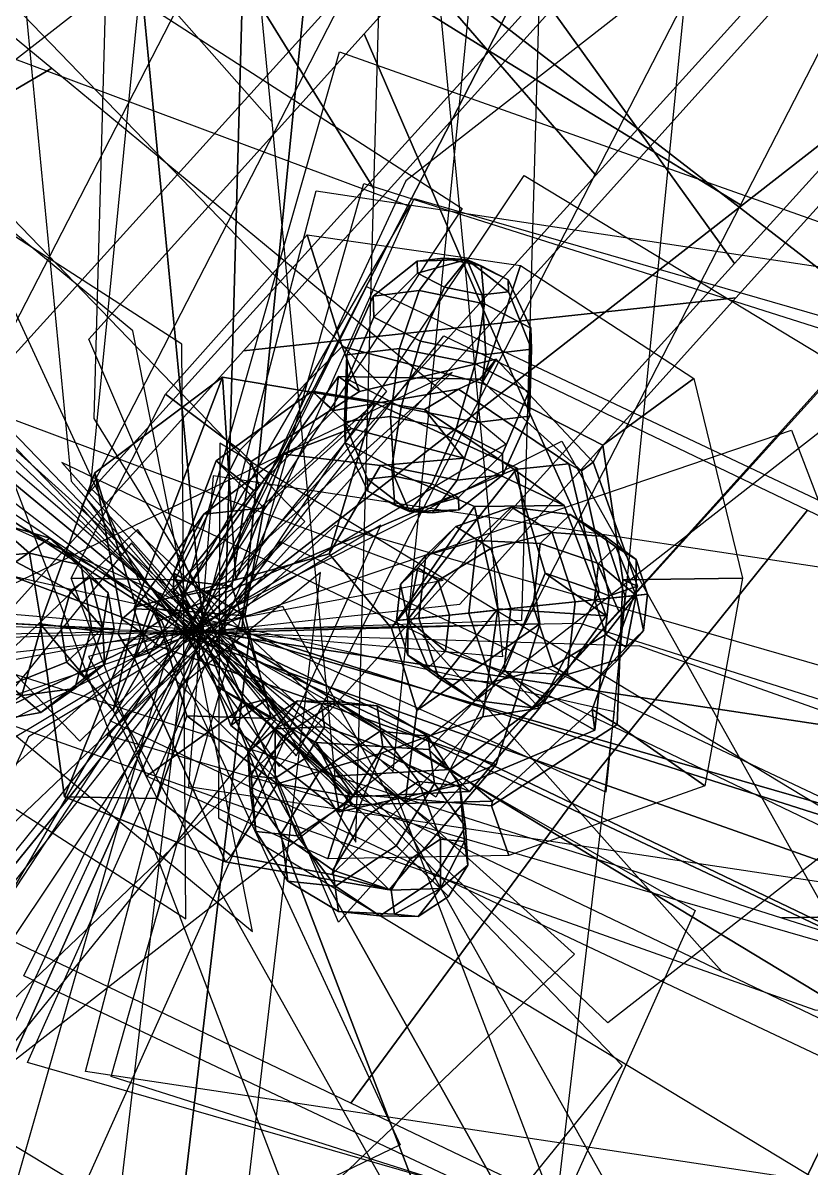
# Model space of a CAD drawing. Header units: metres. Extents: x -1.59 to 1.45, y -1.77 to 1.25.
# Drawn here: x -0.196 to 0.195, y -0.292 to 0.275 of the extents above; entities that cross this region are included whole.
import ezdxf

# ---------------------------------------------------------------- set-up
doc = ezdxf.new("R2010")
doc.units = ezdxf.units.M

msp = doc.modelspace()

# ---------------------------------------------------------------- linework, layer by layer
at = {"layer": 'coconut_palm1_coconuts'}
for points in [[(0.012263, 0.158806, 4.652275), (0.000088, 0.142651, 4.675313), (-0.022629, 0.139944, 4.651331), (-0.000853, 0.157243, 4.638429)], [(-0.000853, 0.157243, 4.638429), (-0.022629, 0.139944, 4.651331), (-0.022363, 0.129555, 4.619863), (-0.000699, 0.151244, 4.620259)], [(0.012263, 0.158806, 4.652275), (-0.000853, 0.157243, 4.638429), (0.023701, 0.15803, 4.628301)], [(-0.000853, 0.157243, 4.638429), (-0.000699, 0.151244, 4.620259), (0.023701, 0.15803, 4.628301)], [(-0.000699, 0.151244, 4.620259), (0.012634, 0.144322, 4.60841), (0.023701, 0.15803, 4.628301)], [(0.030965, 0.155016, 4.653682), (0.032481, 0.136086, 4.677751), (0.000088, 0.142651, 4.675313), (0.012263, 0.158806, 4.652275)], [(0.030965, 0.155016, 4.653682), (0.012263, 0.158806, 4.652275), (0.023701, 0.15803, 4.628301)], [(0.012634, 0.144322, 4.60841), (0.031336, 0.140533, 4.609818), (0.023701, 0.15803, 4.628301)], [(0.031336, 0.140533, 4.609818), (0.044452, 0.142095, 4.623664), (0.023701, 0.15803, 4.628301)], [(0.044452, 0.142095, 4.623664), (0.044298, 0.148093, 4.641833), (0.023701, 0.15803, 4.628301)], [(0.044298, 0.148093, 4.641833), (0.030965, 0.155016, 4.653682), (0.023701, 0.15803, 4.628301)], [(0.044298, 0.148093, 4.641833), (0.055575, 0.124098, 4.657226), (0.032481, 0.136086, 4.677751), (0.030965, 0.155016, 4.653682)], [(-0.000699, 0.151244, 4.620259), (-0.022363, 0.129555, 4.619863), (0.00073, 0.117566, 4.599336), (0.012634, 0.144322, 4.60841)], [(0.044452, 0.142095, 4.623664), (0.055841, 0.113707, 4.625757), (0.055575, 0.124098, 4.657226), (0.044298, 0.148093, 4.641833)], [(0.000088, 0.142651, 4.675313), (-0.009562, 0.113895, 4.691242), (-0.035794, 0.110771, 4.663552), (-0.022629, 0.139944, 4.651331)], [(0.032481, 0.136086, 4.677751), (0.027842, 0.106316, 4.694062), (-0.009562, 0.113895, 4.691242), (0.000088, 0.142651, 4.675313)], [(0.012634, 0.144322, 4.60841), (0.00073, 0.117566, 4.599336), (0.033123, 0.111002, 4.601775), (0.031336, 0.140533, 4.609818)], [(0.031336, 0.140533, 4.609818), (0.033123, 0.111002, 4.601775), (0.055841, 0.113707, 4.625757), (0.044452, 0.142095, 4.623664)], [(-0.022629, 0.139944, 4.651331), (-0.035794, 0.110771, 4.663552), (-0.035486, 0.098773, 4.627217), (-0.022363, 0.129555, 4.619863)], [(0.055575, 0.124098, 4.657226), (0.054508, 0.092473, 4.67036), (0.027842, 0.106316, 4.694062), (0.032481, 0.136086, 4.677751)], [(-0.022363, 0.129555, 4.619863), (-0.035486, 0.098773, 4.627217), (-0.00882, 0.084929, 4.603511), (0.00073, 0.117566, 4.599336)], [(0.055841, 0.113707, 4.625757), (0.054815, 0.080475, 4.63402), (0.054508, 0.092473, 4.67036), (0.055575, 0.124098, 4.657226)], [(-0.009562, 0.113895, 4.691242), (-0.014102, 0.080244, 4.695798), (-0.036819, 0.077538, 4.671818), (-0.035794, 0.110771, 4.663552)], [(0.027842, 0.106316, 4.694062), (0.018291, 0.07368, 4.698239), (-0.014102, 0.080244, 4.695798), (-0.009562, 0.113895, 4.691242)], [(0.00073, 0.117566, 4.599336), (-0.00882, 0.084929, 4.603511), (0.028584, 0.07735, 4.606334), (0.033123, 0.111002, 4.601775)], [(0.033123, 0.111002, 4.601775), (0.028584, 0.07735, 4.606334), (0.054815, 0.080475, 4.63402), (0.055841, 0.113707, 4.625757)], [(-0.035794, 0.110771, 4.663552), (-0.036819, 0.077538, 4.671818), (-0.036553, 0.067147, 4.64035), (-0.035486, 0.098773, 4.627217)], [(0.054508, 0.092473, 4.67036), (0.041385, 0.061691, 4.677711), (0.018291, 0.07368, 4.698239), (0.027842, 0.106316, 4.694062)], [(-0.035486, 0.098773, 4.627217), (-0.036553, 0.067147, 4.64035), (-0.013459, 0.055159, 4.619822), (-0.00882, 0.084929, 4.603511)], [(0.054815, 0.080475, 4.63402), (0.041651, 0.051301, 4.646243), (0.041385, 0.061691, 4.677711), (0.054508, 0.092473, 4.67036)], [(-0.014102, 0.080244, 4.695798), (-0.012314, 0.050713, 4.687754), (-0.02543, 0.049151, 4.673912), (-0.036819, 0.077538, 4.671818)], [(0.018291, 0.07368, 4.698239), (0.006388, 0.046923, 4.689165), (-0.012314, 0.050713, 4.687754), (-0.014102, 0.080244, 4.695798)], [(-0.00882, 0.084929, 4.603511), (-0.013459, 0.055159, 4.619822), (0.018934, 0.048594, 4.622262), (0.028584, 0.07735, 4.606334)], [(0.028584, 0.07735, 4.606334), (0.018934, 0.048594, 4.622262), (0.041651, 0.051301, 4.646243), (0.054815, 0.080475, 4.63402)], [(-0.036819, 0.077538, 4.671818), (-0.02543, 0.049151, 4.673912), (-0.025276, 0.043152, 4.655743), (-0.036553, 0.067147, 4.64035)], [(0.041385, 0.061691, 4.677711), (0.019721, 0.040002, 4.677314), (0.006388, 0.046923, 4.689165), (0.018291, 0.07368, 4.698239)], [(-0.036553, 0.067147, 4.64035), (-0.025276, 0.043152, 4.655743), (-0.011943, 0.03623, 4.643893), (-0.013459, 0.055159, 4.619822)], [(0.041651, 0.051301, 4.646243), (0.019874, 0.034003, 4.659143), (0.019721, 0.040002, 4.677314), (0.041385, 0.061691, 4.677711)], [(-0.013459, 0.055159, 4.619822), (-0.011943, 0.03623, 4.643893), (0.006759, 0.03244, 4.645299), (0.018934, 0.048594, 4.622262)], [(0.018934, 0.048594, 4.622262), (0.006759, 0.03244, 4.645299), (0.019874, 0.034003, 4.659143), (0.041651, 0.051301, 4.646243)], [(-0.012314, 0.050713, 4.687754), (-0.004679, 0.033216, 4.669273), (-0.02543, 0.049151, 4.673912)], [(-0.02543, 0.049151, 4.673912), (-0.004679, 0.033216, 4.669273), (-0.025276, 0.043152, 4.655743)], [(0.006388, 0.046923, 4.689165), (-0.004679, 0.033216, 4.669273), (-0.012314, 0.050713, 4.687754)], [(0.019721, 0.040002, 4.677314), (-0.004679, 0.033216, 4.669273), (0.006388, 0.046923, 4.689165)], [(-0.025276, 0.043152, 4.655743), (-0.004679, 0.033216, 4.669273), (-0.011943, 0.03623, 4.643893)], [(0.019874, 0.034003, 4.659143), (-0.004679, 0.033216, 4.669273), (0.019721, 0.040002, 4.677314)], [(-0.011943, 0.03623, 4.643893), (-0.004679, 0.033216, 4.669273), (0.006759, 0.03244, 4.645299)], [(0.003461, 0.011339, 4.67494), (0.028807, 0.018766, 4.653119), (0.045909, 0.035288, 4.683102), (0.018272, 0.025648, 4.700907)], [(0.018272, 0.025648, 4.700907), (0.045909, 0.035288, 4.683102), (0.066073, 0.022682, 4.713085), (0.035734, 0.014731, 4.726872)], [(0.028807, 0.018766, 4.653119), (0.060136, 0.017296, 4.639331), (0.074947, 0.031605, 4.665297), (0.045909, 0.035288, 4.683102)], [(0.045909, 0.035288, 4.683102), (0.074947, 0.031605, 4.665297), (0.092409, 0.020688, 4.691262), (0.066073, 0.022682, 4.713085)], [(0.006759, 0.03244, 4.645299), (-0.004679, 0.033216, 4.669273), (0.019874, 0.034003, 4.659143)], [(0.060136, 0.017296, 4.639331), (0.089054, 0.007323, 4.637272), (0.097605, 0.015584, 4.652263), (0.074947, 0.031605, 4.665297)], [(0.074947, 0.031605, 4.665297), (0.097605, 0.015584, 4.652263), (0.107687, 0.009281, 4.667254), (0.092409, 0.020688, 4.691262)], [(-0.224343, 0.009436, 4.774298), (-0.193134, 0.012543, 4.788085), (-0.211077, 0.028149, 4.818069), (-0.239883, 0.02295, 4.800263)], [(-0.211077, 0.028149, 4.818069), (-0.182973, 0.019968, 4.835874), (-0.19984, 0.008152, 4.861839), (-0.230554, 0.014505, 4.848051)], [(-0.193134, 0.012543, 4.788085), (-0.167434, 0.006453, 4.809908), (-0.182973, 0.019968, 4.835874), (-0.211077, 0.028149, 4.818069)], [(-0.009111, -0.002995, 4.698949), (0.003461, 0.011339, 4.67494), (0.018272, 0.025648, 4.700907), (-0.00056, 0.005266, 4.713941)], [(-0.00056, 0.005266, 4.713941), (0.018272, 0.025648, 4.700907), (0.035734, 0.014731, 4.726872), (0.009522, -0.001037, 4.728932)], [(-0.182973, 0.019968, 4.835874), (-0.163101, 0.0006, 4.848907), (-0.172839, -0.006222, 4.863898), (-0.19984, 0.008152, 4.861839)], [(-0.167434, 0.006453, 4.809908), (-0.154129, -0.007203, 4.833916), (-0.163101, 0.0006, 4.848907), (-0.182973, 0.019968, 4.835874)], [(-0.000022, -0.019815, 4.664185), (0.024785, -0.017207, 4.640699), (0.028807, 0.018766, 4.653119), (0.003461, 0.011339, 4.67494)], [(0.024785, -0.017207, 4.640699), (0.056653, -0.013858, 4.628575), (0.060136, 0.017296, 4.639331), (0.028807, 0.018766, 4.653119)], [(0.035734, 0.014731, 4.726872), (0.066073, 0.022682, 4.713085), (0.077487, -0.011668, 4.725504), (0.045619, -0.015018, 4.737628)], [(0.056653, -0.013858, 4.628575), (0.087042, -0.010664, 4.631062), (0.089054, 0.007323, 4.637272), (0.060136, 0.017296, 4.639331)], [(0.066073, 0.022682, 4.713085), (0.092409, 0.020688, 4.691262), (0.102294, -0.009061, 4.702019), (0.077487, -0.011668, 4.725504)], [(0.092409, 0.020688, 4.691262), (0.107687, 0.009281, 4.667254), (0.113393, -0.007894, 4.673464), (0.102294, -0.009061, 4.702019)], [(-0.219234, -0.021493, 4.763542), (-0.187234, -0.02317, 4.775666), (-0.193134, 0.012543, 4.788085), (-0.224343, 0.009436, 4.774298)], [(-0.187234, -0.02317, 4.775666), (-0.162325, -0.024475, 4.799151), (-0.167434, 0.006453, 4.809908), (-0.193134, 0.012543, 4.788085)], [(0.009522, -0.001037, 4.728932), (0.035734, 0.014731, 4.726872), (0.045619, -0.015018, 4.737628), (0.015229, -0.018212, 4.735142)], [(0.089054, 0.007323, 4.637272), (0.107811, -0.008481, 4.647492), (0.097605, 0.015584, 4.652263)], [(0.097605, 0.015584, 4.652263), (0.107811, -0.008481, 4.647492), (0.107687, 0.009281, 4.667254)], [(-0.19984, 0.008152, 4.861839), (-0.172839, -0.006222, 4.863898), (-0.177639, -0.023673, 4.870109), (-0.208154, -0.022073, 4.872595)], [(-0.162325, -0.024475, 4.799151), (-0.151179, -0.025059, 4.827706), (-0.154129, -0.007203, 4.833916), (-0.167434, 0.006453, 4.809908)], [(-0.011122, -0.020981, 4.692739), (-0.000022, -0.019815, 4.664185), (0.003461, 0.011339, 4.67494), (-0.009111, -0.002995, 4.698949)], [(0.087042, -0.010664, 4.631062), (0.107811, -0.008481, 4.647492), (0.089054, 0.007323, 4.637272)], [(0.107687, 0.009281, 4.667254), (0.107811, -0.008481, 4.647492), (0.113393, -0.007894, 4.673464)], [(-0.163101, 0.0006, 4.848907), (-0.156785, -0.024765, 4.853678), (-0.172839, -0.006222, 4.863898)], [(-0.154129, -0.007203, 4.833916), (-0.156785, -0.024765, 4.853678), (-0.163101, 0.0006, 4.848907)], [(-0.005539, -0.020395, 4.718712), (-0.009111, -0.002995, 4.698949), (-0.00056, 0.005266, 4.713941)], [(-0.005539, -0.020395, 4.718712), (-0.00056, 0.005266, 4.713941), (0.009522, -0.001037, 4.728932)], [(-0.005539, -0.020395, 4.718712), (-0.011122, -0.020981, 4.692739), (-0.009111, -0.002995, 4.698949)], [(-0.005539, -0.020395, 4.718712), (0.009522, -0.001037, 4.728932), (0.015229, -0.018212, 4.735142)], [(-0.172839, -0.006222, 4.863898), (-0.156785, -0.024765, 4.853678), (-0.177639, -0.023673, 4.870109)], [(-0.151179, -0.025059, 4.827706), (-0.156785, -0.024765, 4.853678), (-0.154129, -0.007203, 4.833916)], [(0.066537, -0.043606, 4.639331), (0.092749, -0.027839, 4.637272), (0.087042, -0.010664, 4.631062), (0.056653, -0.013858, 4.628575)], [(0.077487, -0.011668, 4.725504), (0.102294, -0.009061, 4.702019), (0.09881, -0.040214, 4.691262), (0.073464, -0.047641, 4.713085)], [(0.092749, -0.027839, 4.637272), (0.107811, -0.008481, 4.647492), (0.087042, -0.010664, 4.631062)], [(0.102831, -0.034142, 4.652263), (0.107811, -0.008481, 4.647492), (0.092749, -0.027839, 4.637272)], [(0.102294, -0.009061, 4.702019), (0.113393, -0.007894, 4.673464), (0.111382, -0.025881, 4.667254), (0.09881, -0.040214, 4.691262)], [(0.111382, -0.025881, 4.667254), (0.107811, -0.008481, 4.647492), (0.102831, -0.034142, 4.652263)], [(0.113393, -0.007894, 4.673464), (0.107811, -0.008481, 4.647492), (0.111382, -0.025881, 4.667254)], [(0.015229, -0.018212, 4.735142), (0.045619, -0.015018, 4.737628), (0.042135, -0.046171, 4.726872), (0.013218, -0.036198, 4.728932)], [(0.036198, -0.051558, 4.653119), (0.066537, -0.043606, 4.639331), (0.056653, -0.013858, 4.628575), (0.024785, -0.017207, 4.640699)], [(0.045619, -0.015018, 4.737628), (0.077487, -0.011668, 4.725504), (0.073464, -0.047641, 4.713085), (0.042135, -0.046171, 4.726872)], [(-0.227548, -0.051718, 4.774298), (-0.196835, -0.05807, 4.788085), (-0.187234, -0.02317, 4.775666), (-0.219234, -0.021493, 4.763542)], [(-0.208154, -0.022073, 4.872595), (-0.177639, -0.023673, 4.870109), (-0.174689, -0.041529, 4.863898), (-0.203045, -0.053002, 4.861839)], [(-0.005415, -0.038157, 4.698949), (0.009862, -0.049563, 4.67494), (-0.000022, -0.019815, 4.664185), (-0.011122, -0.020981, 4.692739)], [(-0.005539, -0.020395, 4.718712), (-0.005415, -0.038157, 4.698949), (-0.011122, -0.020981, 4.692739)], [(-0.005539, -0.020395, 4.718712), (0.015229, -0.018212, 4.735142), (0.013218, -0.036198, 4.728932)], [(-0.005539, -0.020395, 4.718712), (0.013218, -0.036198, 4.728932), (0.004667, -0.04446, 4.713941)], [(-0.005539, -0.020395, 4.718712), (0.004667, -0.04446, 4.713941), (-0.005415, -0.038157, 4.698949)], [(0.009862, -0.049563, 4.67494), (0.036198, -0.051558, 4.653119), (0.024785, -0.017207, 4.640699), (-0.000022, -0.019815, 4.664185)], [(-0.196835, -0.05807, 4.788085), (-0.170639, -0.0547, 4.809908), (-0.162325, -0.024475, 4.799151), (-0.187234, -0.02317, 4.775666)], [(-0.177639, -0.023673, 4.870109), (-0.156785, -0.024765, 4.853678), (-0.174689, -0.041529, 4.863898)], [(-0.174689, -0.041529, 4.863898), (-0.156785, -0.024765, 4.853678), (-0.165717, -0.049332, 4.848907)], [(-0.170639, -0.0547, 4.809908), (-0.155979, -0.04251, 4.833916), (-0.151179, -0.025059, 4.827706), (-0.162325, -0.024475, 4.799151)], [(-0.165717, -0.049332, 4.848907), (-0.156785, -0.024765, 4.853678), (-0.155979, -0.04251, 4.833916)], [(-0.155979, -0.04251, 4.833916), (-0.156785, -0.024765, 4.853678), (-0.151179, -0.025059, 4.827706)], [(0.084, -0.054524, 4.665297), (0.102831, -0.034142, 4.652263), (0.092749, -0.027839, 4.637272), (0.066537, -0.043606, 4.639331)], [(0.09881, -0.040214, 4.691262), (0.111382, -0.025881, 4.667254), (0.102831, -0.034142, 4.652263), (0.084, -0.054524, 4.665297)], [(0.004667, -0.04446, 4.713941), (0.027324, -0.06048, 4.700907), (0.009862, -0.049563, 4.67494), (-0.005415, -0.038157, 4.698949)], [(0.013218, -0.036198, 4.728932), (0.042135, -0.046171, 4.726872), (0.027324, -0.06048, 4.700907), (0.004667, -0.04446, 4.713941)], [(-0.203045, -0.053002, 4.861839), (-0.174689, -0.041529, 4.863898), (-0.165717, -0.049332, 4.848907), (-0.187505, -0.066516, 4.835874)], [(-0.187505, -0.066516, 4.835874), (-0.165717, -0.049332, 4.848907), (-0.155979, -0.04251, 4.833916), (-0.170639, -0.0547, 4.809908)], [(0.056362, -0.064164, 4.683102), (0.084, -0.054524, 4.665297), (0.066537, -0.043606, 4.639331), (0.036198, -0.051558, 4.653119)], [(0.073464, -0.047641, 4.713085), (0.09881, -0.040214, 4.691262), (0.084, -0.054524, 4.665297), (0.056362, -0.064164, 4.683102)], [(0.027324, -0.06048, 4.700907), (0.056362, -0.064164, 4.683102), (0.036198, -0.051558, 4.653119), (0.009862, -0.049563, 4.67494)], [(0.042135, -0.046171, 4.726872), (0.073464, -0.047641, 4.713085), (0.056362, -0.064164, 4.683102), (0.027324, -0.06048, 4.700907)], [(-0.234254, -0.056109, 4.848051), (-0.203045, -0.053002, 4.861839), (-0.187505, -0.066516, 4.835874), (-0.216311, -0.071714, 4.818069)], [(-0.216311, -0.071714, 4.818069), (-0.187505, -0.066516, 4.835874), (-0.170639, -0.0547, 4.809908), (-0.196835, -0.05807, 4.788085)], [(-0.071274, -0.074623, 4.817555), (-0.075312, -0.070723, 4.791583), (-0.060241, -0.060703, 4.797792)], [(-0.075312, -0.070723, 4.791583), (-0.067284, -0.078476, 4.763029), (-0.04118, -0.06112, 4.773785), (-0.060241, -0.060703, 4.797792)], [(-0.071274, -0.074623, 4.817555), (-0.060241, -0.060703, 4.797792), (-0.048416, -0.061943, 4.812784)], [(-0.071274, -0.074623, 4.817555), (-0.048416, -0.061943, 4.812784), (-0.046764, -0.073717, 4.827776)], [(-0.067284, -0.078476, 4.763029), (-0.049341, -0.095804, 4.739543), (-0.019198, -0.075762, 4.751963), (-0.04118, -0.06112, 4.773785)], [(-0.060241, -0.060703, 4.797792), (-0.04118, -0.06112, 4.773785), (-0.020698, -0.063268, 4.79975), (-0.048416, -0.061943, 4.812784)], [(-0.048416, -0.061943, 4.812784), (-0.020698, -0.063268, 4.79975), (-0.017837, -0.083662, 4.825716), (-0.046764, -0.073717, 4.827776)], [(-0.04118, -0.06112, 4.773785), (-0.019198, -0.075762, 4.751963), (0.004452, -0.078242, 4.781945), (-0.020698, -0.063268, 4.79975)], [(-0.020698, -0.063268, 4.79975), (0.004452, -0.078242, 4.781945), (0.007756, -0.101791, 4.811929), (-0.017837, -0.083662, 4.825716)], [(-0.071274, -0.074623, 4.817555), (-0.084801, -0.086135, 4.797792), (-0.075312, -0.070723, 4.791583)], [(-0.084801, -0.086135, 4.797792), (-0.083719, -0.10517, 4.773785), (-0.067284, -0.078476, 4.763029), (-0.075312, -0.070723, 4.791583)], [(-0.071274, -0.074623, 4.817555), (-0.046764, -0.073717, 4.827776), (-0.056252, -0.089129, 4.833985)], [(-0.046764, -0.073717, 4.827776), (-0.017837, -0.083662, 4.825716), (-0.034272, -0.110356, 4.836472), (-0.056252, -0.089129, 4.833985)], [(-0.071274, -0.074623, 4.817555), (-0.083149, -0.09791, 4.812784), (-0.084801, -0.086135, 4.797792)], [(-0.083719, -0.10517, 4.773785), (-0.068318, -0.126627, 4.751963), (-0.049341, -0.095804, 4.739543), (-0.067284, -0.078476, 4.763029)], [(-0.071274, -0.074623, 4.817555), (-0.071324, -0.09915, 4.827776), (-0.083149, -0.09791, 4.812784)], [(-0.071274, -0.074623, 4.817555), (-0.056252, -0.089129, 4.833985), (-0.071324, -0.09915, 4.827776)], [(-0.049341, -0.095804, 4.739543), (-0.026291, -0.118063, 4.727419), (-0.000187, -0.100706, 4.738174), (-0.019198, -0.075762, 4.751963)], [(-0.019198, -0.075762, 4.751963), (-0.000187, -0.100706, 4.738174), (0.020295, -0.102854, 4.764141), (0.004452, -0.078242, 4.781945)], [(0.004452, -0.078242, 4.781945), (0.020295, -0.102854, 4.764141), (0.023157, -0.123248, 4.790107), (0.007756, -0.101791, 4.811929)], [(-0.017837, -0.083662, 4.825716), (0.007756, -0.101791, 4.811929), (-0.011221, -0.132615, 4.824347), (-0.034272, -0.110356, 4.836472)], [(-0.083149, -0.09791, 4.812784), (-0.080857, -0.125564, 4.79975), (-0.083719, -0.10517, 4.773785), (-0.084801, -0.086135, 4.797792)], [(-0.056252, -0.089129, 4.833985), (-0.034272, -0.110356, 4.836472), (-0.060376, -0.127712, 4.825716), (-0.071324, -0.09915, 4.827776)], [(-0.068318, -0.126627, 4.751963), (-0.042726, -0.144757, 4.738174), (-0.026291, -0.118063, 4.727419), (-0.049341, -0.095804, 4.739543)], [(-0.071324, -0.09915, 4.827776), (-0.060376, -0.127712, 4.825716), (-0.080857, -0.125564, 4.79975), (-0.083149, -0.09791, 4.812784)], [(-0.026291, -0.118063, 4.727419), (-0.00431, -0.13929, 4.729905), (0.010761, -0.129269, 4.736115), (-0.000187, -0.100706, 4.738174)], [(0.007756, -0.101791, 4.811929), (0.023157, -0.123248, 4.790107), (0.006722, -0.149942, 4.800862), (-0.011221, -0.132615, 4.824347)], [(-0.000187, -0.100706, 4.738174), (0.010761, -0.129269, 4.736115), (0.022586, -0.130509, 4.751106), (0.020295, -0.102854, 4.764141)], [(-0.080857, -0.125564, 4.79975), (-0.065014, -0.150176, 4.781945), (-0.068318, -0.126627, 4.751963), (-0.083719, -0.10517, 4.773785)], [(0.020295, -0.102854, 4.764141), (0.022586, -0.130509, 4.751106), (0.024239, -0.142283, 4.766098), (0.023157, -0.123248, 4.790107)], [(-0.034272, -0.110356, 4.836472), (-0.011221, -0.132615, 4.824347), (-0.041364, -0.152656, 4.811929), (-0.060376, -0.127712, 4.825716)], [(-0.042726, -0.144757, 4.738174), (-0.013798, -0.154701, 4.736115), (-0.00431, -0.13929, 4.729905), (-0.026291, -0.118063, 4.727419)], [(0.023157, -0.123248, 4.790107), (0.024239, -0.142283, 4.766098), (0.01475, -0.157695, 4.772307), (0.006722, -0.149942, 4.800862)], [(-0.060376, -0.127712, 4.825716), (-0.041364, -0.152656, 4.811929), (-0.065014, -0.150176, 4.781945), (-0.080857, -0.125564, 4.79975)], [(-0.065014, -0.150176, 4.781945), (-0.039864, -0.165151, 4.764141), (-0.042726, -0.144757, 4.738174), (-0.068318, -0.126627, 4.751963)], [(-0.00431, -0.13929, 4.729905), (0.010712, -0.153796, 4.746336), (0.010761, -0.129269, 4.736115)], [(0.010761, -0.129269, 4.736115), (0.010712, -0.153796, 4.746336), (0.022586, -0.130509, 4.751106)], [(0.022586, -0.130509, 4.751106), (0.010712, -0.153796, 4.746336), (0.024239, -0.142283, 4.766098)], [(-0.011221, -0.132615, 4.824347), (0.006722, -0.149942, 4.800862), (-0.019382, -0.167299, 4.790107), (-0.041364, -0.152656, 4.811929)], [(-0.013798, -0.154701, 4.736115), (0.010712, -0.153796, 4.746336), (-0.00431, -0.13929, 4.729905)], [(-0.039864, -0.165151, 4.764141), (-0.012146, -0.166476, 4.751106), (-0.013798, -0.154701, 4.736115), (-0.042726, -0.144757, 4.738174)], [(0.024239, -0.142283, 4.766098), (0.010712, -0.153796, 4.746336), (0.01475, -0.157695, 4.772307)], [(-0.041364, -0.152656, 4.811929), (-0.019382, -0.167299, 4.790107), (-0.039864, -0.165151, 4.764141), (-0.065014, -0.150176, 4.781945)], [(0.006722, -0.149942, 4.800862), (0.01475, -0.157695, 4.772307), (-0.000321, -0.167716, 4.766098), (-0.019382, -0.167299, 4.790107)], [(-0.012146, -0.166476, 4.751106), (0.010712, -0.153796, 4.746336), (-0.013798, -0.154701, 4.736115)], [(-0.000321, -0.167716, 4.766098), (0.010712, -0.153796, 4.746336), (-0.012146, -0.166476, 4.751106)], [(0.01475, -0.157695, 4.772307), (0.010712, -0.153796, 4.746336), (-0.000321, -0.167716, 4.766098)], [(-0.019382, -0.167299, 4.790107), (-0.000321, -0.167716, 4.766098), (-0.012146, -0.166476, 4.751106), (-0.039864, -0.165151, 4.764141)]]:
    msp.add_3dface(points, dxfattribs=at)
at = {"layer": 'coconut_palm1_leaves'}
for points in [[(-0.20379, 0.374966, 4.942533), (-0.072709, 0.226373, 4.760921), (-0.104008, 0.551866, 4.600293), (-0.235089, 0.700459, 4.781905)], [(-0.15222, 0.403279, 4.738976), (-0.022318, 0.193104, 4.574598), (-0.01476, 0.464668, 4.35357), (-0.144662, 0.674843, 4.517949)], [(0.034168, 0.261947, 4.896568), (-0.09069, 0.339531, 4.813518), (0.055571, 0.623837, 4.765188), (0.185804, 0.5567, 4.865952)], [(-0.019143, 0.323561, 5.035256), (0.087479, 0.200332, 4.757879), (0.239115, 0.495085, 4.727263), (0.132493, 0.618314, 5.00464)], [(0.10852, 0.222945, 4.816371), (-0.013691, 0.317455, 4.737298), (0.214058, 0.568893, 4.696494), (0.335267, 0.473277, 4.773808)], [(0.159479, 0.185243, 4.972927), (0.034168, 0.261947, 4.896568), (0.185804, 0.5567, 4.865952), (0.316282, 0.49004, 4.926208)], [(-0.006554, 0.197116, 4.939314), (-0.214301, -0.249549, 4.706213), (0.22704, 0.09487, 4.465427), (0.434787, 0.541536, 4.698528)], [(0.060438, 0.289776, 4.969738), (0.156602, 0.156115, 4.663005), (0.38335, 0.406446, 4.620442), (0.287185, 0.540107, 4.927175)], [(0.263178, 0.165727, 5.291924), (0.192451, 0.300514, 5.241484), (0.381591, 0.510407, 5.415013), (0.464493, 0.389132, 5.456242)], [(-0.110427, -0.026217, 4.822764), (-0.314548, 0.167952, 4.689228), (0.106152, 0.496264, 4.437164), (0.330913, 0.318203, 4.581978)], [(0.021476, 0.183438, 4.985498), (-0.116561, -0.026401, 4.862652), (-0.576625, 0.270529, 4.894856), (-0.432844, 0.476661, 5.023696)], [(0.230811, 0.128523, 4.896218), (0.10852, 0.222945, 4.816371), (0.335267, 0.473277, 4.773808), (0.456906, 0.378135, 4.855769)], [(0.035124, 0.125924, 5.017151), (-0.027171, 0.270068, 4.963313), (0.131475, 0.446122, 5.177336), (0.192451, 0.300514, 5.241484)], [(-0.087883, -0.02554, 4.676154), (-0.268496, 0.054893, 4.580696), (-0.231021, 0.43188, 4.738913), (-0.049193, 0.363675, 4.856394)], [(-0.162954, 0.044921, 4.823328), (-0.012812, -0.096001, 4.52898), (0.025878, 0.293214, 4.709219), (-0.124264, 0.434136, 5.003568)], [(-0.182113, 0.252986, 5.154632), (-0.338777, 0.161084, 5.080743), (-0.557426, 0.341897, 5.339072), (-0.397406, 0.431024, 5.414317)], [(-0.115502, -0.168871, 5.097143), (-0.117619, 0.11607, 4.62816), (-0.577684, 0.412999, 4.660365), (-0.575567, 0.128059, 5.129347)], [(-0.161238, 0.079295, 4.812994), (-0.031336, -0.13088, 4.648616), (-0.022318, 0.193104, 4.574598), (-0.15222, 0.403279, 4.738976)], [(-0.172368, 0.048188, 4.890161), (-0.041287, -0.100405, 4.708549), (-0.072709, 0.226373, 4.760921), (-0.20379, 0.374966, 4.942533)], [(-0.004655, 0.184568, 5.036738), (-0.127378, -0.026725, 4.932996), (-0.603502, 0.150989, 5.046524), (-0.504775, 0.371238, 5.135024)], [(0.092729, -0.105974, 4.771612), (-0.087883, -0.02554, 4.676154), (-0.049193, 0.363675, 4.856394), (0.13373, 0.306477, 4.948758)], [(-0.114135, -0.026328, 4.846879), (-0.236616, 0.055879, 4.768197), (-0.09069, 0.339531, 4.813518), (0.034168, 0.261947, 4.896568)], [(-0.016042, 0.092792, 4.911996), (-0.112293, -0.026273, 4.8349), (-0.340874, 0.210556, 4.766752), (-0.242678, 0.327605, 4.846562)], [(-0.167446, 0.035287, 4.985568), (-0.060824, -0.087943, 4.70819), (0.087479, 0.200332, 4.757879), (-0.019143, 0.323561, 5.035256)], [(0.093693, -0.220385, 4.9563), (-0.110427, -0.026217, 4.822764), (0.330913, 0.318203, 4.581978), (0.54273, 0.13004, 4.690291)], [(-0.117355, -0.026424, 4.867818), (-0.240019, 0.067586, 4.788454), (-0.013691, 0.317455, 4.737298), (0.10852, 0.222945, 4.816371)], [(0.050948, -0.020902, 4.814703), (-0.096287, -0.025792, 4.730805), (-0.087269, 0.298191, 4.656787), (0.060241, 0.312975, 4.732183)], [(-0.08694, 0.11278, 5.125701), (0.157188, 0.139067, 4.9086), (0.314515, 0.313658, 5.132933), (0.070388, 0.28737, 5.350034)], [(-0.082509, -0.175197, 4.958224), (-0.141928, 0.122656, 4.7106), (-0.368487, 0.310011, 4.956931), (-0.309068, 0.012158, 5.204556)], [(0.041409, -0.038896, 4.880467), (-0.106828, -0.026109, 4.799355), (-0.13825, 0.300669, 4.851727), (0.008351, 0.304895, 4.92741)], [(-0.106828, -0.026109, 4.799355), (-0.255064, -0.013321, 4.718242), (-0.285101, 0.299055, 4.757947), (-0.13825, 0.300669, 4.851727)], [(-0.096287, -0.025792, 4.730805), (-0.243522, -0.030683, 4.646906), (-0.234866, 0.280316, 4.568447), (-0.087269, 0.298191, 4.656787)], [(0.09916, -0.016288, 5.068859), (0.035124, 0.125924, 5.017151), (0.192451, 0.300514, 5.241484), (0.263178, 0.165727, 5.291924)], [(-0.165437, 0.040406, 5.021184), (-0.069273, -0.093255, 4.714452), (0.156602, 0.156115, 4.663005), (0.060438, 0.289776, 4.969738)], [(-0.116561, -0.026401, 4.862652), (-0.254598, -0.236239, 4.739806), (-0.719725, 0.063958, 4.778571), (-0.576625, 0.270529, 4.894856)], [(-0.101738, -0.025956, 4.766258), (-0.16364, 0.118624, 4.715865), (-0.027171, 0.270068, 4.963313), (0.035124, 0.125924, 5.017151)], [(-0.168081, -0.080679, 4.985515), (-0.056505, 0.028134, 4.684285), (-0.285086, 0.264962, 4.616138), (-0.396662, 0.156149, 4.917367)], [(0.008345, -0.108534, 4.925561), (-0.114135, -0.026328, 4.846879), (0.034168, 0.261947, 4.896568), (0.159479, 0.185243, 4.972927)], [(-0.121467, -0.026548, 4.89456), (-0.039295, 0.261052, 4.801281), (0.488178, 0.074128, 4.590435), (0.427309, -0.221022, 4.7018)], [(0.043363, 0.066527, 4.908462), (-0.112218, -0.02627, 4.834412), (-0.338777, 0.161084, 5.080743), (-0.182113, 0.252986, 5.154632)], [(-0.244533, 0.227466, 5.018119), (-0.126944, -0.026712, 4.93018), (-0.642074, -0.275026, 4.86242), (-0.773231, -0.027389, 4.921012)], [(0.005308, -0.120435, 4.947182), (-0.117355, -0.026424, 4.867818), (0.10852, 0.222945, 4.816371), (0.230811, 0.128523, 4.896218)], [(-0.112293, -0.026273, 4.8349), (-0.208545, -0.145337, 4.757803), (-0.439637, 0.094093, 4.690942), (-0.340874, 0.210556, 4.766752)], [(-0.099001, -0.025874, 4.748455), (0.052208, 0.199738, 4.669976), (0.520679, -0.083752, 4.759311), (0.369319, -0.309272, 4.837389)], [(-0.08997, -0.025603, 4.689724), (-0.027317, 0.195868, 4.615011), (0.397041, 0.061154, 4.493015), (0.349832, -0.165219, 4.58051)], [(-0.314016, 0.18937, 4.852213), (-0.106642, -0.026103, 4.798149), (-0.434047, -0.43034, 5.088909), (-0.650395, -0.225948, 5.132644)], [(-0.108198, -0.02615, 4.808268), (-0.05102, 0.192179, 4.732535), (0.391779, 0.125355, 4.851197), (0.337064, -0.093345, 4.932073)], [(-0.098185, -0.025849, 4.743148), (-0.002279, 0.188313, 4.673725), (0.42656, 0.064529, 4.825701), (0.334901, -0.150859, 4.90828)], [(-0.266875, -0.05247, 5.081566), (0.01212, -0.00098, 4.784425), (-0.464005, 0.176734, 4.897954), (-0.742999, 0.125243, 5.195095)], [(-0.112218, -0.02627, 4.834412), (-0.2678, -0.119067, 4.760363), (-0.494674, 0.068548, 5.008041), (-0.338777, 0.161084, 5.080743)], [(-0.127378, -0.026725, 4.932996), (-0.2501, -0.238018, 4.829253), (-0.710255, -0.066265, 4.915394), (-0.603502, 0.150989, 5.046524)], [(-0.110986, -0.026233, 4.8264), (-0.026044, 0.144643, 4.767851), (0.326211, -0.021763, 4.78238), (0.242674, -0.193303, 4.842822)], [(-0.223802, -0.0391, 4.874808), (0.020325, -0.012812, 4.657707), (0.157188, 0.139067, 4.9086), (-0.08694, 0.11278, 5.125701)], [(-0.278813, 0.134514, 4.822173), (-0.100794, -0.025928, 4.760117), (-0.441219, -0.350442, 4.640326), (-0.617998, -0.188819, 4.707224)], [(-0.039837, -0.170536, 4.816651), (-0.101738, -0.025956, 4.766258), (0.035124, 0.125924, 5.017151), (0.09916, -0.016288, 5.068859)], [(-0.102691, -0.025985, 4.772449), (0.012326, 0.12017, 4.750306), (0.192687, 0.033773, 5.052797), (0.075818, -0.111493, 5.080929)], [(-0.349586, 0.112611, 4.847948), (-0.106253, -0.026091, 4.795619), (-0.312149, -0.484683, 5.039989), (-0.556709, -0.348714, 5.089911)], [(-0.270397, -0.155528, 5.031857), (0.016508, 0.102104, 4.828502), (-0.498622, -0.14621, 4.760742), (-0.785527, -0.403842, 4.964097)], [(-0.107439, -0.026127, 4.803333), (0.184857, 0.073391, 4.734414), (0.403687, -0.498517, 4.773714), (0.113478, -0.603489, 4.858457)], [(-0.115672, -0.026374, 4.856874), (0.070929, 0.067954, 4.808427), (0.273812, -0.29381, 4.867896), (0.087972, -0.389495, 4.919713)], [(-0.098661, 0.067012, 5.016108), (-0.099341, -0.11876, 4.480803), (0.368979, -0.402157, 4.569737), (0.369659, -0.216386, 5.105042)], [(-0.010196, -0.109574, 5.064417), (-0.204683, 0.05732, 4.54225), (0.016234, -0.520041, 4.597374), (0.210721, -0.686936, 5.11954)], [(-0.177104, 0.057485, 4.913122), (-0.028277, -0.109454, 4.631777), (0.150231, -0.194963, 4.940257), (0.001404, -0.028024, 5.221601)], [(-0.102092, 0.050899, 5.028948), (-0.114304, -0.103199, 4.587588), (0.330958, -0.170394, 4.711393), (0.34317, -0.016296, 5.152752)], [(0.075818, -0.111493, 5.080929), (0.192687, 0.033773, 5.052797), (0.453235, -0.091034, 5.279637), (0.326612, -0.231629, 5.329042)], [(-0.062015, -0.076072, 4.995582), (-0.139573, 0.024217, 4.524652), (-0.479998, -0.300298, 4.404861), (-0.40244, -0.400586, 4.875792)], [(-0.018878, 0.026334, 5.06003), (-0.193628, -0.078517, 4.531207), (-0.399524, -0.537109, 4.775577), (-0.224774, -0.432257, 5.3044)], [(-0.0416, 0.026147, 4.951663), (-0.154769, -0.077846, 4.534633), (0.278316, -0.202855, 4.699765), (0.391485, -0.098862, 5.116795)], [(-0.070813, -0.069864, 5.066379), (-0.142471, 0.017658, 4.52992), (-0.469876, -0.386579, 4.82068), (-0.398218, -0.474101, 5.357139)], [(-0.068757, 0.018108, 5.015327), (-0.153216, -0.070575, 4.637473), (0.200444, -0.237644, 4.653894), (0.284903, -0.148962, 5.031749)], [(-0.264405, 0.015218, 4.676957), (-0.083745, -0.025416, 4.64924), (-0.120307, -0.337085, 4.840015), (-0.301469, -0.300725, 4.865407)], [(-0.048867, 0.00287, 4.822311), (-0.118623, -0.053702, 4.47617), (-0.155185, -0.365371, 4.666944), (-0.085428, -0.308799, 5.013086)], [(-0.067455, -0.013969, 5.062551), (-0.16389, -0.038779, 4.651197), (0.039754, -0.4019, 4.714036), (0.136189, -0.37709, 5.12539)], [(0.109515, -0.033667, 5.015243), (-0.35245, -0.019428, 4.773877), (0.196327, -0.213902, 4.581117), (0.658292, -0.228141, 4.822483)], [(0.079969, -0.022447, 4.792846), (-0.259909, -0.028759, 4.586603), (0.179892, -0.168375, 4.477388), (0.519771, -0.162063, 4.683632)], [(-0.126944, -0.026712, 4.93018), (-0.009356, -0.28089, 4.84224), (-0.503602, -0.519137, 4.747374), (-0.642074, -0.275026, 4.86242)], [(-0.100794, -0.025928, 4.760117), (0.077225, -0.186369, 4.698061), (-0.265925, -0.513481, 4.58164), (-0.441219, -0.350442, 4.640326)], [(-0.106642, -0.026103, 4.798149), (0.100731, -0.241576, 4.744085), (-0.227407, -0.646718, 5.016654), (-0.434047, -0.43034, 5.088909)], [(-0.399736, -0.125645, 4.872252), (-0.107439, -0.026127, 4.803333), (0.113478, -0.603489, 4.858457), (-0.175906, -0.710618, 4.913169)], [(-0.106253, -0.026091, 4.795619), (0.13708, -0.164794, 4.743289), (-0.06883, -0.623417, 4.983783), (-0.312149, -0.484683, 5.039989)], [(-0.302274, -0.120701, 4.905322), (-0.115672, -0.026374, 4.856874), (0.087972, -0.389495, 4.919713), (-0.09743, -0.485961, 4.96545)], [(-0.25021, -0.251485, 4.826934), (-0.099001, -0.025874, 4.748455), (0.369319, -0.309272, 4.837389), (0.217858, -0.534731, 4.916193)], [(-0.217707, -0.172139, 4.794593), (-0.102691, -0.025985, 4.772449), (0.075818, -0.111493, 5.080929), (-0.033722, -0.260272, 5.10376)], [(-0.203639, -0.314148, 4.987839), (-0.121467, -0.026548, 4.89456), (0.427309, -0.221022, 4.7018), (0.35162, -0.510919, 4.768591)], [(-0.195929, -0.19711, 4.884949), (-0.110986, -0.026233, 4.8264), (0.242674, -0.193303, 4.842822), (0.159266, -0.364904, 4.899644)], [(-0.194091, -0.240011, 4.812571), (-0.098185, -0.025849, 4.743148), (0.334901, -0.150859, 4.90828), (0.249998, -0.368197, 4.970979)], [(-0.165377, -0.244478, 4.884001), (-0.108198, -0.02615, 4.808268), (0.337064, -0.093345, 4.932073), (0.284538, -0.312376, 5.004754)], [(-0.152623, -0.247074, 4.764438), (-0.08997, -0.025603, 4.689724), (0.349832, -0.165219, 4.58051), (0.295331, -0.389278, 4.637905)], [(-0.083745, -0.025416, 4.64924), (0.096916, -0.066051, 4.621524), (0.060342, -0.377824, 4.807273), (-0.120307, -0.337085, 4.840015)], [(0.001404, -0.028024, 5.221601), (0.150231, -0.194963, 4.940257), (0.401026, -0.315099, 5.18837), (0.252199, -0.148159, 5.469715)], [(-0.033722, -0.260272, 5.10376), (0.075818, -0.111493, 5.080929), (0.326612, -0.231629, 5.329042), (0.235156, -0.389069, 5.342145)], [(0.519771, -0.162063, 4.683632), (0.179892, -0.168375, 4.477388), (0.532307, -0.28025, 4.130326), (0.872185, -0.273938, 4.33657)], [(0.159266, -0.364904, 4.899644), (0.242674, -0.193303, 4.842822), (0.59695, -0.360664, 4.823045), (0.516311, -0.533573, 4.870845)]]:
    msp.add_3dface(points, dxfattribs=at)
at = {"layer": 'coconut_palm1_trunk'}
for points in [[(-0.125627, 0.091273), (-0.055328, 0.170283), (-0.038036, 0.114941, 0.500118), (-0.08877, 0.063485, 0.500001)], [(-0.055328, 0.170283), (0.050391, 0.155089), (0.031194, 0.096793, 0.500159), (-0.038036, 0.114941, 0.500118)], [(0.050391, 0.155089), (0.13639, 0.099093), (0.091223, 0.065955, 0.500175), (0.031194, 0.096793, 0.500159)], [(-0.08877, 0.063485, 0.500001), (-0.038036, 0.114941, 0.500118), (-0.02953, 0.092653, 1.000423), (-0.083192, 0.057896, 1.000386)], [(-0.038036, 0.114941, 0.500118), (0.031194, 0.096793, 0.500159), (0.038397, 0.108643, 1.00036), (-0.02953, 0.092653, 1.000423)], [(-0.02953, 0.092653, 1.000423), (0.038397, 0.108643, 1.00036), (0.030271, 0.098695, 1.50069), (-0.039894, 0.100041, 1.500483)], [(0.038397, 0.108643, 1.00036), (0.086359, 0.05753, 1.000074), (0.080568, 0.053269, 1.500584), (0.030271, 0.098695, 1.50069)], [(0.031194, 0.096793, 0.500159), (0.091223, 0.065955, 0.500175), (0.086359, 0.05753, 1.000074), (0.038397, 0.108643, 1.00036)], [(-0.140259, -0.014206, 3.998466), (-0.090755, -0.000702, 3.99955), (-0.097379, 0.099702, 4.49968), (-0.160771, 0.052317, 4.49863)], [(-0.160771, 0.052317, 4.49863), (-0.097379, 0.099702, 4.49968), (-0.141387, -0.015204, 4.997994), (-0.147249, -0.020329, 4.997805)], [(-0.097379, 0.099702, 4.49968), (-0.021992, 0.087087, 4.500582), (-0.133462, -0.015376, 4.998211), (-0.141387, -0.015204, 4.997994)], [(-0.090755, -0.000702, 3.99955), (-0.044496, 0.012155, 4.000567), (-0.021992, 0.087087, 4.500582), (-0.097379, 0.099702, 4.49968)], [(-0.083192, 0.057896, 1.000386), (-0.02953, 0.092653, 1.000423), (-0.039894, 0.100041, 1.500483), (-0.079209, 0.045609, 1.500051)], [(-0.079209, 0.045609, 1.500051), (-0.039894, 0.100041, 1.500483), (-0.042111, 0.083252, 2.000056), (-0.081902, 0.043511, 1.999668)], [(-0.039894, 0.100041, 1.500483), (0.030271, 0.098695, 1.50069), (0.019698, 0.093755, 2.00049), (-0.042111, 0.083252, 2.000056)], [(0.030271, 0.098695, 1.50069), (0.080568, 0.053269, 1.500584), (0.074424, 0.056841, 2.000721), (0.019698, 0.093755, 2.00049)], [(0.13639, 0.099093), (0.160447, 0), (0.101139, -0.000666, 0.500095), (0.091223, 0.065955, 0.500175)], [(-0.172451, 0), (-0.125627, 0.091273), (-0.08877, 0.063485, 0.500001), (-0.120929, -0.000666, 0.499885)], [(-0.081902, 0.043511, 1.999668), (-0.042111, 0.083252, 2.000056), (-0.053005, 0.092886, 2.49952), (-0.100483, 0.058318, 2.499105)], [(-0.100483, 0.058318, 2.499105), (-0.053005, 0.092886, 2.49952), (-0.033372, 0.074367, 3.000485), (-0.076963, 0.035011, 3.000196)], [(-0.042111, 0.083252, 2.000056), (0.019698, 0.093755, 2.00049), (0.002737, 0.08364, 2.500056), (-0.053005, 0.092886, 2.49952)], [(-0.053005, 0.092886, 2.49952), (0.002737, 0.08364, 2.500056), (0.022225, 0.059525, 3.000452), (-0.033372, 0.074367, 3.000485)], [(0.019698, 0.093755, 2.00049), (0.074424, 0.056841, 2.000721), (0.047236, 0.053971, 2.500506), (0.002737, 0.08364, 2.500056)], [(-0.021992, 0.087087, 4.500582), (0.048766, 0.054688, 4.501326), (-0.127877, -0.020571, 4.998336), (-0.133462, -0.015376, 4.998211)], [(-0.044496, 0.012155, 4.000567), (-0.013536, -0.024655, 4.000504), (0.048766, 0.054688, 4.501326), (-0.021992, 0.087087, 4.500582)], [(0.002737, 0.08364, 2.500056), (0.047236, 0.053971, 2.500506), (0.072072, 0.036052, 3.000359), (0.022225, 0.059525, 3.000452)], [(-0.076963, 0.035011, 3.000196), (-0.033372, 0.074367, 3.000485), (-0.066983, 0.061617, 3.499746), (-0.106645, 0.031853, 3.499141)], [(-0.033372, 0.074367, 3.000485), (0.022225, 0.059525, 3.000452), (-0.018983, 0.055985, 3.500298), (-0.066983, 0.061617, 3.499746)], [(-0.120929, -0.000666, 0.499885), (-0.08877, 0.063485, 0.500001), (-0.083192, 0.057896, 1.000386), (-0.092705, -0.003879, 1.000164)], [(0.091223, 0.065955, 0.500175), (0.101139, -0.000666, 0.500095), (0.108408, -0.003879, 0.999795), (0.086359, 0.05753, 1.000074)], [(-0.106645, 0.031853, 3.499141), (-0.066983, 0.061617, 3.499746), (-0.090755, -0.000702, 3.99955), (-0.140259, -0.014206, 3.998466)], [(-0.121776, -0.006614, 1.999245), (-0.081902, 0.043511, 1.999668), (-0.100483, 0.058318, 2.499105), (-0.121541, 0.00248, 2.498961)], [(-0.121541, 0.00248, 2.498961), (-0.100483, 0.058318, 2.499105), (-0.076963, 0.035011, 3.000196), (-0.086239, -0.018607, 2.999853)], [(-0.092705, -0.003879, 1.000164), (-0.083192, 0.057896, 1.000386), (-0.079209, 0.045609, 1.500051), (-0.117468, -0.008603, 1.499623)], [(-0.066983, 0.061617, 3.499746), (-0.018983, 0.055985, 3.500298), (-0.044496, 0.012155, 4.000567), (-0.090755, -0.000702, 3.99955)], [(0.022225, 0.059525, 3.000452), (0.072072, 0.036052, 3.000359), (0.027611, 0.035558, 3.50077), (-0.018983, 0.055985, 3.500298)], [(0.074424, 0.056841, 2.000721), (0.089427, -0.006614, 2.000608), (0.062559, 0.00248, 2.500702), (0.047236, 0.053971, 2.500506)], [(0.080568, 0.053269, 1.500584), (0.094385, -0.008603, 1.500271), (0.089427, -0.006614, 2.000608), (0.074424, 0.056841, 2.000721)], [(0.086359, 0.05753, 1.000074), (0.108408, -0.003879, 0.999795), (0.094385, -0.008603, 1.500271), (0.080568, 0.053269, 1.500584)], [(-0.151604, -0.065465, 3.997429), (-0.140259, -0.014206, 3.998466), (-0.160771, 0.052317, 4.49863), (-0.187757, -0.022622, 4.497908)], [(-0.187757, -0.022622, 4.497908), (-0.160771, 0.052317, 4.49863), (-0.147249, -0.020329, 4.997805), (-0.149099, -0.02749, 4.997715)], [(0.048766, 0.054688, 4.501326), (0.060043, -0.022622, 4.501081), (-0.1248, -0.02749, 4.998383), (-0.127877, -0.020571, 4.998336)], [(-0.018983, 0.055985, 3.500298), (0.027611, 0.035558, 3.50077), (-0.013536, -0.024655, 4.000504), (-0.044496, 0.012155, 4.000567)], [(-0.013536, -0.024655, 4.000504), (-0.000952, -0.065465, 4.000055), (0.060043, -0.022622, 4.501081), (0.048766, 0.054688, 4.501326)], [(0.047236, 0.053971, 2.500506), (0.062559, 0.00248, 2.500702), (0.092849, -0.018607, 3.000042), (0.072072, 0.036052, 3.000359)], [(-0.117468, -0.008603, 1.499623), (-0.079209, 0.045609, 1.500051), (-0.081902, 0.043511, 1.999668), (-0.121776, -0.006614, 1.999245)], [(-0.086239, -0.018607, 2.999853), (-0.076963, 0.035011, 3.000196), (-0.106645, 0.031853, 3.499141), (-0.130659, -0.015069, 3.49865)], [(0.027611, 0.035558, 3.50077), (0.039102, -0.015069, 3.50069), (-0.000952, -0.065465, 4.000055), (-0.013536, -0.024655, 4.000504)], [(0.072072, 0.036052, 3.000359), (0.092849, -0.018607, 3.000042), (0.039102, -0.015069, 3.50069), (0.027611, 0.035558, 3.50077)], [(-0.130659, -0.015069, 3.49865), (-0.106645, 0.031853, 3.499141), (-0.140259, -0.014206, 3.998466), (-0.151604, -0.065465, 3.997429)], [(-0.13501, -0.098091), (-0.172451, 0), (-0.120929, -0.000666, 0.499885), (-0.085563, -0.062488, 0.499836)], [(-0.087953, -0.061136, 1.999283), (-0.121776, -0.006614, 1.999245), (-0.121541, 0.00248, 2.498961), (-0.100508, -0.053375, 2.499216)], [(-0.100508, -0.053375, 2.499216), (-0.121541, 0.00248, 2.498961), (-0.086239, -0.018607, 2.999853), (-0.073313, -0.069574, 2.999551)], [(0.089427, -0.006614, 2.000608), (0.06164, -0.060778, 2.00025), (0.042391, -0.045491, 2.500559), (0.062559, 0.00248, 2.500702)], [(0.062559, 0.00248, 2.500702), (0.042391, -0.045491, 2.500559), (0.059894, -0.064419, 2.999723), (0.092849, -0.018607, 3.000042)], [(0.160447, 0), (0.141735, -0.102977), (0.098328, -0.07245, 0.499997), (0.101139, -0.000666, 0.500095)], [(-0.085563, -0.062488, 0.499836), (-0.120929, -0.000666, 0.499885), (-0.092705, -0.003879, 1.000164), (-0.075075, -0.059757, 0.999915)], [(-0.075075, -0.059757, 0.999915), (-0.092705, -0.003879, 1.000164), (-0.117468, -0.008603, 1.499623), (-0.093291, -0.073047, 1.499327)], [(0.101139, -0.000666, 0.500095), (0.098328, -0.07245, 0.499997), (0.085982, -0.065016, 0.999599), (0.108408, -0.003879, 0.999795)], [(0.108408, -0.003879, 0.999795), (0.085982, -0.065016, 0.999599), (0.087293, -0.075359, 1.499867), (0.094385, -0.008603, 1.500271)], [(-0.093291, -0.073047, 1.499327), (-0.117468, -0.008603, 1.499623), (-0.121776, -0.006614, 1.999245), (-0.087953, -0.061136, 1.999283)], [(0.094385, -0.008603, 1.500271), (0.087293, -0.075359, 1.499867), (0.06164, -0.060778, 2.00025), (0.089427, -0.006614, 2.000608)], [(-0.115093, -0.068133, 3.498609), (-0.130659, -0.015069, 3.49865), (-0.151604, -0.065465, 3.997429), (-0.129763, -0.109118, 3.997095)], [(-0.147249, -0.020329, 4.997805), (-0.141387, -0.015204, 4.997994), (-0.137379, -0.027025, 4.998039)], [(-0.141387, -0.015204, 4.997994), (-0.133462, -0.015376, 4.998211), (-0.137379, -0.027025, 4.998039)], [(-0.133462, -0.015376, 4.998211), (-0.127877, -0.020571, 4.998336), (-0.137379, -0.027025, 4.998039)], [(-0.073313, -0.069574, 2.999551), (-0.086239, -0.018607, 2.999853), (-0.130659, -0.015069, 3.49865), (-0.115093, -0.068133, 3.498609)], [(0.039102, -0.015069, 3.50069), (0.031671, -0.068642, 3.50037), (-0.006803, -0.11115, 3.999205), (-0.000952, -0.065465, 4.000055)], [(0.092849, -0.018607, 3.000042), (0.059894, -0.064419, 2.999723), (0.031671, -0.068642, 3.50037), (0.039102, -0.015069, 3.50069)], [(-0.129763, -0.109118, 3.997095), (-0.151604, -0.065465, 3.997429), (-0.187757, -0.022622, 4.497908), (-0.175671, -0.108394, 4.497631)], [(-0.175671, -0.108394, 4.497631), (-0.187757, -0.022622, 4.497908), (-0.149099, -0.02749, 4.997715), (-0.145674, -0.033508, 4.997776)], [(-0.149099, -0.02749, 4.997715), (-0.147249, -0.020329, 4.997805), (-0.137379, -0.027025, 4.998039)], [(-0.127877, -0.020571, 4.998336), (-0.1248, -0.02749, 4.998383), (-0.137379, -0.027025, 4.998039)], [(0.060043, -0.022622, 4.501081), (0.038252, -0.092285, 4.500452), (-0.128704, -0.033806, 4.99824), (-0.1248, -0.02749, 4.998383)], [(-0.000952, -0.065465, 4.000055), (-0.006803, -0.11115, 3.999205), (0.038252, -0.092285, 4.500452), (0.060043, -0.022622, 4.501081)], [(-0.145674, -0.033508, 4.997776), (-0.149099, -0.02749, 4.997715), (-0.137379, -0.027025, 4.998039)], [(-0.141261, -0.039399, 4.997864), (-0.145674, -0.033508, 4.997776), (-0.137379, -0.027025, 4.998039)], [(-0.134279, -0.037077, 4.998069), (-0.141261, -0.039399, 4.997864), (-0.137379, -0.027025, 4.998039)], [(-0.1248, -0.02749, 4.998383), (-0.128704, -0.033806, 4.99824), (-0.137379, -0.027025, 4.998039)], [(-0.128704, -0.033806, 4.99824), (-0.134279, -0.037077, 4.998069), (-0.137379, -0.027025, 4.998039)], [(-0.095954, -0.140606, 4.49849), (-0.175671, -0.108394, 4.497631), (-0.145674, -0.033508, 4.997776), (-0.141261, -0.039399, 4.997864)], [(0.038252, -0.092285, 4.500452), (-0.014766, -0.154522, 4.49946), (-0.134279, -0.037077, 4.998069), (-0.128704, -0.033806, 4.99824)], [(-0.014766, -0.154522, 4.49946), (-0.095954, -0.140606, 4.49849), (-0.141261, -0.039399, 4.997864), (-0.134279, -0.037077, 4.998069)], [(0.06164, -0.060778, 2.00025), (0.015757, -0.094839, 1.999841), (0.00474, -0.084848, 2.500242), (0.042391, -0.045491, 2.500559)], [(0.042391, -0.045491, 2.500559), (0.00474, -0.084848, 2.500242), (0.025165, -0.105784, 2.99943), (0.059894, -0.064419, 2.999723)], [(-0.042653, -0.098156, 1.999453), (-0.087953, -0.061136, 1.999283), (-0.100508, -0.053375, 2.499216), (-0.050901, -0.081445, 2.499712)], [(-0.050901, -0.081445, 2.499712), (-0.100508, -0.053375, 2.499216), (-0.073313, -0.069574, 2.999551), (-0.032298, -0.108278, 2.999354)], [(-0.033389, -0.112284, 0.999635), (-0.075075, -0.059757, 0.999915), (-0.093291, -0.073047, 1.499327), (-0.03941, -0.115769, 1.499247)], [(-0.03941, -0.115769, 1.499247), (-0.093291, -0.073047, 1.499327), (-0.087953, -0.061136, 1.999283), (-0.042653, -0.098156, 1.999453)], [(-0.03496, -0.106808, 0.499825), (-0.085563, -0.062488, 0.499836), (-0.075075, -0.059757, 0.999915), (-0.033389, -0.112284, 0.999635)], [(0.087293, -0.075359, 1.499867), (0.025496, -0.101193, 1.499529), (0.015757, -0.094839, 1.999841), (0.06164, -0.060778, 2.00025)], [(-0.045186, -0.139067), (-0.13501, -0.098091), (-0.085563, -0.062488, 0.499836), (-0.03496, -0.106808, 0.499825)], [(-0.070297, -0.101981, 3.499001), (-0.115093, -0.068133, 3.498609), (-0.129763, -0.109118, 3.997095), (-0.093125, -0.137642, 3.997267)], [(-0.032298, -0.108278, 2.999354), (-0.073313, -0.069574, 2.999551), (-0.115093, -0.068133, 3.498609), (-0.070297, -0.101981, 3.499001)], [(0.059894, -0.064419, 2.999723), (0.025165, -0.105784, 2.99943), (-0.018777, -0.086734, 3.499686), (0.031671, -0.068642, 3.50037)], [(0.085982, -0.065016, 0.999599), (0.036485, -0.110525, 0.999514), (0.025496, -0.101193, 1.499529), (0.087293, -0.075359, 1.499867)], [(0.098328, -0.07245, 0.499997), (0.03599, -0.112886, 0.499884), (0.036485, -0.110525, 0.999514), (0.085982, -0.065016, 0.999599)], [(0.031671, -0.068642, 3.50037), (-0.018777, -0.086734, 3.499686), (-0.043216, -0.146886, 3.997986), (-0.006803, -0.11115, 3.999205)], [(0.141735, -0.102977), (0.044639, -0.137385), (0.03599, -0.112886, 0.499884), (0.098328, -0.07245, 0.499997)], [(0.015757, -0.094839, 1.999841), (-0.042653, -0.098156, 1.999453), (-0.050901, -0.081445, 2.499712), (0.00474, -0.084848, 2.500242)], [(0.00474, -0.084848, 2.500242), (-0.050901, -0.081445, 2.499712), (-0.032298, -0.108278, 2.999354), (0.025165, -0.105784, 2.99943)], [(-0.018777, -0.086734, 3.499686), (-0.070297, -0.101981, 3.499001), (-0.093125, -0.137642, 3.997267), (-0.043216, -0.146886, 3.997986)], [(0.025165, -0.105784, 2.99943), (-0.032298, -0.108278, 2.999354), (-0.070297, -0.101981, 3.499001), (-0.018777, -0.086734, 3.499686)], [(-0.006803, -0.11115, 3.999205), (-0.043216, -0.146886, 3.997986), (-0.014766, -0.154522, 4.49946), (0.038252, -0.092285, 4.500452)], [(0.025496, -0.101193, 1.499529), (-0.03941, -0.115769, 1.499247), (-0.042653, -0.098156, 1.999453), (0.015757, -0.094839, 1.999841)], [(0.036485, -0.110525, 0.999514), (-0.033389, -0.112284, 0.999635), (-0.03941, -0.115769, 1.499247), (0.025496, -0.101193, 1.499529)], [(0.044639, -0.137385), (-0.045186, -0.139067), (-0.03496, -0.106808, 0.499825), (0.03599, -0.112886, 0.499884)], [(0.03599, -0.112886, 0.499884), (-0.03496, -0.106808, 0.499825), (-0.033389, -0.112284, 0.999635), (0.036485, -0.110525, 0.999514)], [(-0.093125, -0.137642, 3.997267), (-0.129763, -0.109118, 3.997095), (-0.175671, -0.108394, 4.497631), (-0.095954, -0.140606, 4.49849)], [(-0.043216, -0.146886, 3.997986), (-0.093125, -0.137642, 3.997267), (-0.095954, -0.140606, 4.49849), (-0.014766, -0.154522, 4.49946)]]:
    msp.add_3dface(points, dxfattribs=at)

doc.saveas('drawing.dxf')
